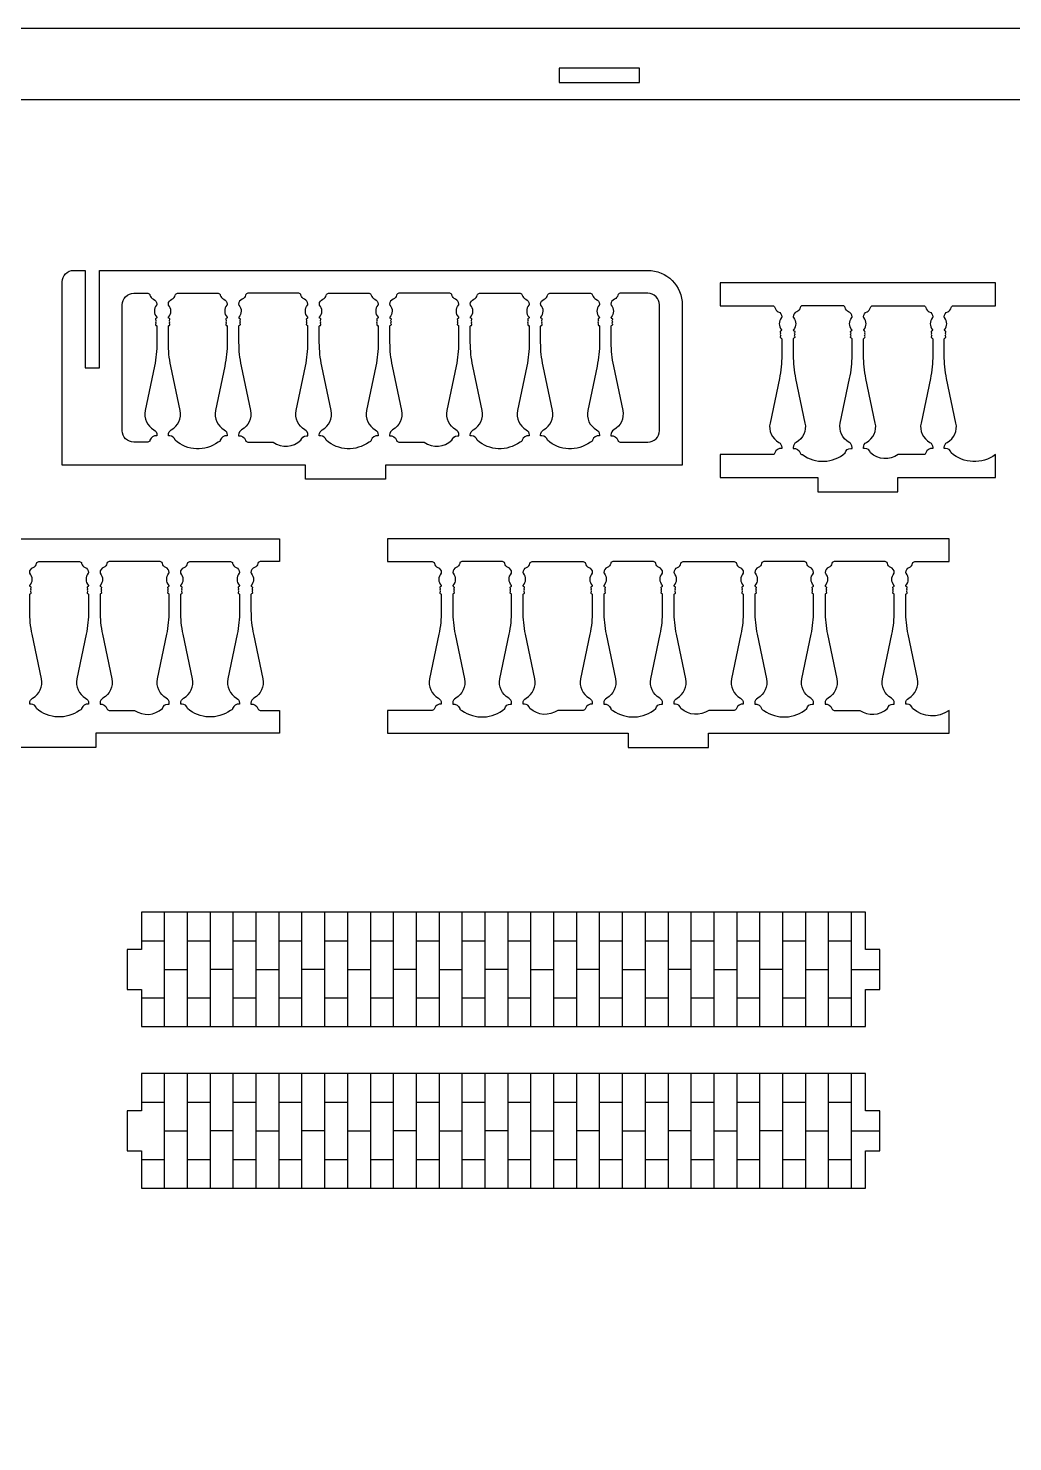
# Model space of a CAD drawing. Extents: x 9461 to 9920, y 969 to 1221.
# Drawn here: x 9614.04 to 9648.44, y 1108.86 to 1158.26 of the extents above; entities that cross this region are included whole.
import ezdxf

# ---------------------------------------------------------------- set-up
doc = ezdxf.new("R2010")
doc.units = 0
doc.header["$MEASUREMENT"] = 0
doc.layers.add('LAYER_1', color=18, linetype='CONTINUOUS')

msp = doc.modelspace()

# ---------------------------------------------------------------- linework, layer by layer
at = {"layer": 'LAYER_1'}
for points in [[(9583.246, 1155.764), (9583.246, 1108.864), (9580.746, 1108.864), (9580.746, 1158.264), (9687.246, 1158.264), (9687.246, 1108.864), (9684.746, 1108.864), (9684.746, 1155.764)], [(9632.596, 1156.364), (9635.396, 1156.364), (9635.396, 1156.864), (9632.596, 1156.864)], [(9643.297, 1127.372), (9617.997, 1127.372), (9617.997, 1126.072), (9617.497, 1126.072), (9617.497, 1124.672), (9617.997, 1124.672), (9617.997, 1123.372), (9643.297, 1123.372), (9643.297, 1124.672), (9643.797, 1124.672), (9643.797, 1126.072), (9643.297, 1126.072)], [(9643.297, 1121.731), (9617.997, 1121.731), (9617.997, 1120.431), (9617.497, 1120.431), (9617.497, 1119.031), (9617.997, 1119.031), (9617.997, 1117.731), (9643.297, 1117.731), (9643.297, 1119.031), (9643.797, 1119.031), (9643.797, 1120.431), (9643.297, 1120.431)]]:
    msp.add_lwpolyline(points, close=True, dxfattribs=at)
for points in [[(9615.629, 1149.8), (9616.029, 1149.8), (9616.029, 1146.4), (9616.529, 1146.4), (9616.529, 1149.8), (9635.695, 1149.8, -0.414214), (9636.895, 1148.6), (9636.895, 1143), (9626.529, 1143), (9626.529, 1142.5), (9623.729, 1142.5), (9623.729, 1143), (9615.229, 1143), (9615.229, 1149.4, -0.414214)], [(9647.836, 1142.562), (9647.836, 1143.362, -0.352171), (9646.289, 1143.424, 0.352171), (9646.094, 1143.581), (9646.048, 1143.581), (9646.048, 1143.615, -0.272519), (9646.151, 1143.79, 0.328849), (9646.459, 1144.464), (9646.133, 1146.02, -0.051698), (9646.048, 1146.84), (9646.048, 1147.413, -0.366837), (9646.065, 1147.432, 0.600564), (9646.089, 1147.506, -0.39765), (9646.089, 1147.533, 0.39765), (9646.089, 1147.593, -0.39765), (9646.089, 1147.621, 0.594353), (9646.065, 1147.694, -0.584261), (9646.054, 1147.727, 0.375636), (9646.058, 1148.151, -0.187098), (9646.048, 1148.178, -0.294683), (9646.171, 1148.357, 0.244569), (9646.289, 1148.499, -0.352171), (9646.367, 1148.562), (9647.836, 1148.562), (9647.836, 1149.362), (9638.221, 1149.362), (9638.221, 1148.562), (9640.053, 1148.562, -0.352171), (9640.131, 1148.499, 0.244569), (9640.249, 1148.357, -0.294683), (9640.372, 1148.178, -0.187098), (9640.362, 1148.151, 0.375636), (9640.366, 1147.727, -0.584261), (9640.355, 1147.694, 0.594353), (9640.331, 1147.621, -0.39765), (9640.331, 1147.593, 0.39765), (9640.331, 1147.533, -0.39765), (9640.331, 1147.506, 0.600564), (9640.355, 1147.432, -0.366837), (9640.372, 1147.413), (9640.372, 1146.84, -0.051698), (9640.287, 1146.02), (9639.961, 1144.464, 0.328849), (9640.269, 1143.79, -0.272519), (9640.372, 1143.615), (9640.372, 1143.581, 0.352171), (9640.131, 1143.424, -0.352171), (9640.053, 1143.362), (9638.221, 1143.362), (9638.221, 1142.562), (9641.629, 1142.562), (9641.629, 1142.062), (9644.429, 1142.062), (9644.429, 1142.562)], [(9618.436, 1144.228, -0.272519), (9618.539, 1144.053), (9618.539, 1144.02, 0.352171), (9618.297, 1143.863, -0.352171), (9618.219, 1143.8), (9617.729, 1143.8, -0.414214), (9617.329, 1144.2), (9617.329, 1148.6, -0.414214), (9617.729, 1149), (9618.219, 1149, -0.352171), (9618.297, 1148.937, 0.244569), (9618.416, 1148.795, -0.294683), (9618.539, 1148.617, -0.187098), (9618.529, 1148.589, 0.375636), (9618.532, 1148.166, -0.584261), (9618.521, 1148.133, 0.594353), (9618.497, 1148.059, -0.39765), (9618.497, 1148.032, 0.39765), (9618.497, 1147.972, -0.39765), (9618.497, 1147.944, 0.600564), (9618.522, 1147.871, -0.366837), (9618.539, 1147.851), (9618.539, 1147.279, -0.051698), (9618.454, 1146.458), (9618.128, 1144.902, 0.328849)], [(9620.676, 1149, -0.352171), (9620.754, 1148.937, 0.244569), (9620.872, 1148.795, -0.294683), (9620.995, 1148.617, -0.187098), (9620.985, 1148.589, 0.375636), (9620.989, 1148.166, -0.584261), (9620.978, 1148.133, 0.594353), (9620.954, 1148.059, -0.39765), (9620.954, 1148.032, 0.39765), (9620.954, 1147.972, -0.39765), (9620.954, 1147.944, 0.600564), (9620.978, 1147.871, -0.366837), (9620.995, 1147.851), (9620.995, 1147.279, -0.051698), (9620.91, 1146.458), (9620.584, 1144.902, 0.328849), (9620.892, 1144.228, -0.272519), (9620.995, 1144.053), (9620.995, 1144.02, 0.352171), (9620.754, 1143.863, -0.352171), (9620.676, 1143.8, -0.352171), (9619.18, 1143.863, 0.352171), (9618.985, 1144.02), (9618.939, 1144.02), (9618.939, 1144.053, -0.272519), (9619.042, 1144.228, 0.328849), (9619.35, 1144.902), (9619.024, 1146.458, -0.051698), (9618.939, 1147.279), (9618.939, 1147.851, -0.366837), (9618.955, 1147.871, 0.600564), (9618.98, 1147.944, -0.39765), (9618.98, 1147.972, 0.39765), (9618.98, 1148.032, -0.39765), (9618.98, 1148.059, 0.594353), (9618.956, 1148.133, -0.584261), (9618.945, 1148.166, 0.375636), (9618.948, 1148.589, -0.187098), (9618.939, 1148.617, -0.294683), (9619.062, 1148.795, 0.244569), (9619.18, 1148.937, -0.352171), (9619.258, 1149)], [(9622.605, 1143.8, 0.352171), (9623.573, 1143.863, -0.352171), (9623.768, 1144.02), (9623.814, 1144.02), (9623.814, 1144.053, 0.272519), (9623.712, 1144.228, -0.328849), (9623.403, 1144.902), (9623.729, 1146.458, 0.051698), (9623.814, 1147.279), (9623.814, 1147.851, 0.366837), (9623.798, 1147.871, -0.600564), (9623.773, 1147.944, 0.39765), (9623.773, 1147.972, -0.39765), (9623.773, 1148.032, 0.39765), (9623.773, 1148.059, -0.594353), (9623.797, 1148.133, 0.584261), (9623.808, 1148.166, -0.375636), (9623.805, 1148.589, 0.187098), (9623.814, 1148.617, 0.294683), (9623.691, 1148.795, -0.244569), (9623.573, 1148.937, 0.352171), (9623.495, 1149), (9621.715, 1149, 0.352171), (9621.637, 1148.937, -0.244569), (9621.518, 1148.795, 0.294683), (9621.395, 1148.617, 0.187098), (9621.405, 1148.589, -0.375636), (9621.401, 1148.166, 0.584261), (9621.413, 1148.133, -0.594353), (9621.437, 1148.059, 0.39765), (9621.437, 1148.032, -0.39765), (9621.437, 1147.972, 0.39765), (9621.437, 1147.944, -0.600564), (9621.412, 1147.871, 0.366837), (9621.395, 1147.851), (9621.395, 1147.279, 0.051698), (9621.48, 1146.458), (9621.806, 1144.902, -0.328849), (9621.498, 1144.228, 0.272519), (9621.395, 1144.053), (9621.395, 1144.02, -0.352171), (9621.637, 1143.863, 0.352171), (9621.715, 1143.8)], [(9625.951, 1149, -0.352171), (9626.029, 1148.937, 0.244569), (9626.148, 1148.795, -0.294683), (9626.271, 1148.617, -0.187098), (9626.261, 1148.589, 0.375636), (9626.265, 1148.166, -0.584261), (9626.253, 1148.133, 0.594353), (9626.229, 1148.059, -0.39765), (9626.229, 1148.032, 0.39765), (9626.229, 1147.972, -0.39765), (9626.229, 1147.944, 0.600564), (9626.254, 1147.871, -0.366837), (9626.271, 1147.851), (9626.271, 1147.279, -0.051698), (9626.186, 1146.458), (9625.86, 1144.902, 0.328849), (9626.168, 1144.228, -0.272519), (9626.271, 1144.053), (9626.271, 1144.02, 0.352171), (9626.029, 1143.863, -0.352171), (9625.951, 1143.8, -0.352171), (9624.456, 1143.863, 0.352171), (9624.261, 1144.02), (9624.214, 1144.02), (9624.214, 1144.053, -0.272519), (9624.317, 1144.228, 0.328849), (9624.626, 1144.902), (9624.3, 1146.458, -0.051698), (9624.214, 1147.279), (9624.214, 1147.851, -0.366837), (9624.231, 1147.871, 0.600564), (9624.256, 1147.944, -0.39765), (9624.256, 1147.972, 0.39765), (9624.256, 1148.032, -0.39765), (9624.256, 1148.059, 0.594353), (9624.232, 1148.133, -0.584261), (9624.221, 1148.166, 0.375636), (9624.224, 1148.589, -0.187098), (9624.215, 1148.617, -0.294683), (9624.338, 1148.795, 0.244569), (9624.456, 1148.937, -0.352171), (9624.534, 1149)], [(9627.881, 1143.8, 0.352171), (9628.849, 1143.863, -0.352171), (9629.044, 1144.02), (9629.09, 1144.02), (9629.09, 1144.053, 0.272519), (9628.987, 1144.228, -0.328849), (9628.679, 1144.902), (9629.005, 1146.458, 0.051698), (9629.09, 1147.279), (9629.09, 1147.851, 0.366837), (9629.074, 1147.871, -0.600564), (9629.049, 1147.944, 0.39765), (9629.049, 1147.972, -0.39765), (9629.049, 1148.032, 0.39765), (9629.049, 1148.059, -0.594353), (9629.073, 1148.133, 0.584261), (9629.084, 1148.166, -0.375636), (9629.081, 1148.589, 0.187098), (9629.09, 1148.617, 0.294683), (9628.967, 1148.795, -0.244569), (9628.849, 1148.937, 0.352171), (9628.771, 1149), (9626.99, 1149, 0.352171), (9626.912, 1148.937, -0.244569), (9626.794, 1148.795, 0.294683), (9626.671, 1148.617, 0.187098), (9626.681, 1148.589, -0.375636), (9626.677, 1148.166, 0.584261), (9626.688, 1148.133, -0.594353), (9626.712, 1148.059, 0.39765), (9626.712, 1148.032, -0.39765), (9626.712, 1147.972, 0.39765), (9626.712, 1147.944, -0.600564), (9626.688, 1147.871, 0.366837), (9626.671, 1147.851), (9626.671, 1147.279, 0.051698), (9626.756, 1146.458), (9627.082, 1144.902, -0.328849), (9626.774, 1144.228, 0.272519), (9626.671, 1144.053), (9626.671, 1144.02, -0.352171), (9626.912, 1143.863, 0.352171), (9626.99, 1143.8)], [(9631.305, 1148.937, 0.244569), (9631.424, 1148.795, -0.294683), (9631.547, 1148.617, -0.187098), (9631.537, 1148.589, 0.375636), (9631.54, 1148.166, -0.584261), (9631.529, 1148.133, 0.594353), (9631.505, 1148.059, -0.39765), (9631.505, 1148.032, 0.39765), (9631.505, 1147.972, -0.39765), (9631.505, 1147.944, 0.600564), (9631.53, 1147.871, -0.366837), (9631.547, 1147.851), (9631.547, 1147.279, -0.051698), (9631.462, 1146.458), (9631.136, 1144.902, 0.328849), (9631.444, 1144.228, -0.272519), (9631.547, 1144.053), (9631.547, 1144.02, 0.352171), (9631.305, 1143.863, -0.352171), (9631.227, 1143.8, -0.352171), (9629.732, 1143.863, 0.352171), (9629.536, 1144.02), (9629.49, 1144.02), (9629.49, 1144.053, -0.272519), (9629.593, 1144.228, 0.328849), (9629.901, 1144.902), (9629.575, 1146.458, -0.051698), (9629.49, 1147.279), (9629.49, 1147.851, -0.366837), (9629.507, 1147.871, 0.600564), (9629.532, 1147.944, -0.39765), (9629.532, 1147.972, 0.39765), (9629.532, 1148.032, -0.39765), (9629.532, 1148.059, 0.594353), (9629.508, 1148.133, -0.584261), (9629.496, 1148.166, 0.375636), (9629.5, 1148.589, -0.187098), (9629.49, 1148.617, -0.294683), (9629.613, 1148.795, 0.244569), (9629.732, 1148.937, -0.352171), (9629.81, 1149), (9631.227, 1149, -0.352171)], [(9631.956, 1148.589, -0.187098), (9631.947, 1148.617, -0.294683), (9632.07, 1148.795, 0.244569), (9632.188, 1148.937, -0.352171), (9632.266, 1149), (9633.684, 1149, -0.352171), (9633.762, 1148.937, 0.244569), (9633.88, 1148.795, -0.294683), (9634.003, 1148.617, -0.187098), (9633.993, 1148.589, 0.375636), (9633.997, 1148.166, -0.584261), (9633.986, 1148.133, 0.594353), (9633.962, 1148.059, -0.39765), (9633.962, 1148.032, 0.39765), (9633.962, 1147.972, -0.39765), (9633.962, 1147.944, 0.600564), (9633.986, 1147.871, -0.366837), (9634.003, 1147.851), (9634.003, 1147.279, -0.051698), (9633.918, 1146.458), (9633.592, 1144.902, 0.328849), (9633.9, 1144.228, -0.272519), (9634.003, 1144.053), (9634.003, 1144.02, 0.352171), (9633.762, 1143.863, -0.352171), (9633.684, 1143.8, -0.352171), (9632.188, 1143.863, 0.352171), (9631.993, 1144.02), (9631.947, 1144.02), (9631.947, 1144.053, -0.272519), (9632.05, 1144.228, 0.328849), (9632.358, 1144.902), (9632.032, 1146.458, -0.051698), (9631.947, 1147.279), (9631.947, 1147.851, -0.366837), (9631.963, 1147.871, 0.600564), (9631.988, 1147.944, -0.39765), (9631.988, 1147.972, 0.39765), (9631.988, 1148.032, -0.39765), (9631.988, 1148.059, 0.594353), (9631.964, 1148.133, -0.584261), (9631.953, 1148.166, 0.375636)], [(9634.403, 1148.617, 0.187098), (9634.413, 1148.589, -0.375636), (9634.409, 1148.166, 0.584261), (9634.421, 1148.133, -0.594353), (9634.445, 1148.059, 0.39765), (9634.445, 1148.032, -0.39765), (9634.445, 1147.972, 0.39765), (9634.445, 1147.944, -0.600564), (9634.42, 1147.871, 0.366837), (9634.403, 1147.851), (9634.403, 1147.279, 0.051698), (9634.488, 1146.458), (9634.814, 1144.902, -0.328849), (9634.506, 1144.228, 0.272519), (9634.403, 1144.053), (9634.403, 1144.02, -0.352171), (9634.645, 1143.863, 0.352171), (9634.723, 1143.8), (9635.695, 1143.8, 0.414214), (9636.095, 1144.2), (9636.095, 1148.6, 0.414214), (9635.695, 1149), (9634.723, 1149, 0.352171), (9634.645, 1148.937, -0.244569), (9634.526, 1148.795, 0.294683)], [(9642.509, 1148.562), (9641.092, 1148.562, 0.352171), (9641.014, 1148.499, -0.244569), (9640.895, 1148.357, 0.294683), (9640.772, 1148.178, 0.187098), (9640.782, 1148.151, -0.375636), (9640.778, 1147.727, 0.584261), (9640.79, 1147.694, -0.594353), (9640.814, 1147.621, 0.39765), (9640.814, 1147.593, -0.39765), (9640.814, 1147.533, 0.39765), (9640.814, 1147.506, -0.600564), (9640.789, 1147.432, 0.366837), (9640.772, 1147.413), (9640.772, 1146.84, 0.051698), (9640.857, 1146.02), (9641.183, 1144.464, -0.328849), (9640.875, 1143.79, 0.272519), (9640.772, 1143.615), (9640.772, 1143.581, -0.352171), (9641.014, 1143.424, 0.352171), (9641.092, 1143.362, 0.352171), (9642.587, 1143.424, -0.352171), (9642.782, 1143.581), (9642.829, 1143.581), (9642.829, 1143.615, 0.272519), (9642.726, 1143.79, -0.328849), (9642.417, 1144.464), (9642.743, 1146.02, 0.051698), (9642.829, 1146.84), (9642.829, 1147.413, 0.366837), (9642.812, 1147.432, -0.600564), (9642.787, 1147.506, 0.39765), (9642.787, 1147.533, -0.39765), (9642.787, 1147.593, 0.39765), (9642.787, 1147.621, -0.594353), (9642.811, 1147.694, 0.584261), (9642.822, 1147.727, -0.375636), (9642.819, 1148.151, 0.187098), (9642.828, 1148.178, 0.294683), (9642.705, 1148.357, -0.244569), (9642.587, 1148.499, 0.352171)], [(9644.438, 1143.362, -0.352171), (9643.47, 1143.424, 0.352171), (9643.275, 1143.581), (9643.229, 1143.581), (9643.229, 1143.615, -0.272519), (9643.331, 1143.79, 0.328849), (9643.64, 1144.464), (9643.314, 1146.02, -0.051698), (9643.229, 1146.84), (9643.229, 1147.413, -0.366837), (9643.245, 1147.432, 0.600564), (9643.27, 1147.506, -0.39765), (9643.27, 1147.533, 0.39765), (9643.27, 1147.593, -0.39765), (9643.27, 1147.621, 0.594353), (9643.246, 1147.694, -0.584261), (9643.235, 1147.727, 0.375636), (9643.238, 1148.151, -0.187098), (9643.229, 1148.178, -0.294683), (9643.352, 1148.357, 0.244569), (9643.47, 1148.499, -0.352171), (9643.548, 1148.562), (9645.328, 1148.562, -0.352171), (9645.406, 1148.499, 0.244569), (9645.525, 1148.357, -0.294683), (9645.648, 1148.178, -0.187098), (9645.638, 1148.151, 0.375636), (9645.642, 1147.727, -0.584261), (9645.63, 1147.694, 0.594353), (9645.606, 1147.621, -0.39765), (9645.606, 1147.593, 0.39765), (9645.606, 1147.533, -0.39765), (9645.606, 1147.506, 0.600564), (9645.631, 1147.432, -0.366837), (9645.648, 1147.413), (9645.648, 1146.84, -0.051698), (9645.563, 1146.02), (9645.237, 1144.464, 0.328849), (9645.545, 1143.79, -0.272519), (9645.648, 1143.615), (9645.648, 1143.581, 0.352171), (9645.406, 1143.424, -0.352171), (9645.328, 1143.362)], [(9635.009, 1133.625), (9635.009, 1133.125), (9637.809, 1133.125), (9637.809, 1133.625), (9646.223, 1133.625), (9646.223, 1134.425, -0.352171), (9644.945, 1134.488, 0.352171), (9644.75, 1134.645), (9644.704, 1134.645), (9644.704, 1134.678, -0.272519), (9644.807, 1134.853, 0.328849), (9645.115, 1135.527), (9644.789, 1137.083, -0.051698), (9644.704, 1137.904), (9644.704, 1138.476, -0.366837), (9644.721, 1138.496, 0.600564), (9644.745, 1138.569, -0.39765), (9644.745, 1138.597, 0.39765), (9644.745, 1138.657, -0.39765), (9644.745, 1138.684, 0.594353), (9644.721, 1138.758, -0.584261), (9644.71, 1138.791, 0.375636), (9644.714, 1139.215, -0.187098), (9644.704, 1139.242, -0.294683), (9644.827, 1139.421, 0.244569), (9644.945, 1139.562, -0.352171), (9645.023, 1139.625), (9646.223, 1139.625), (9646.223, 1140.425), (9626.594, 1140.425), (9626.594, 1139.625), (9628.157, 1139.625, -0.352171), (9628.235, 1139.562, 0.244569), (9628.353, 1139.421, -0.294683), (9628.476, 1139.242, -0.187098), (9628.467, 1139.215, 0.375636), (9628.47, 1138.791, -0.584261), (9628.459, 1138.758, 0.594353), (9628.435, 1138.684, -0.39765), (9628.435, 1138.657, 0.39765), (9628.435, 1138.597, -0.39765), (9628.435, 1138.569, 0.600564), (9628.46, 1138.496, -0.366837), (9628.476, 1138.476), (9628.476, 1137.904, -0.051698), (9628.391, 1137.083), (9628.065, 1135.527, 0.328849), (9628.373, 1134.853, -0.272519), (9628.476, 1134.678), (9628.476, 1134.645, 0.352171), (9628.235, 1134.488, -0.352171), (9628.157, 1134.425), (9626.594, 1134.425), (9626.594, 1133.625)], [(9615.831, 1139.625, -0.352171), (9615.909, 1139.562, 0.244569), (9616.028, 1139.421, -0.294683), (9616.15, 1139.242, -0.187098), (9616.141, 1139.215, 0.375636), (9616.144, 1138.791, -0.584261), (9616.133, 1138.758, 0.594353), (9616.109, 1138.684, -0.39765), (9616.109, 1138.657, 0.39765), (9616.109, 1138.597, -0.39765), (9616.109, 1138.569, 0.600564), (9616.134, 1138.496, -0.366837), (9616.151, 1138.476), (9616.151, 1137.904, -0.051698), (9616.066, 1137.083), (9615.739, 1135.527, 0.328849), (9616.048, 1134.853, -0.272519), (9616.151, 1134.678), (9616.151, 1134.645, 0.352171), (9615.909, 1134.488, -0.352171), (9615.831, 1134.425, -0.352171), (9614.336, 1134.488, 0.352171), (9614.14, 1134.645), (9614.094, 1134.645), (9614.094, 1134.678, -0.272519), (9614.197, 1134.853, 0.328849), (9614.505, 1135.527), (9614.179, 1137.083, -0.051698), (9614.094, 1137.904), (9614.094, 1138.476, -0.366837), (9614.111, 1138.496, 0.600564), (9614.136, 1138.569, -0.39765), (9614.136, 1138.597, 0.39765), (9614.136, 1138.657, -0.39765), (9614.136, 1138.684, 0.594353), (9614.112, 1138.758, -0.584261), (9614.1, 1138.791, 0.375636), (9614.104, 1139.215, -0.187098), (9614.094, 1139.242, -0.294683), (9614.217, 1139.421, 0.244569), (9614.336, 1139.562, -0.352171), (9614.414, 1139.625)], [(9617.76, 1134.425, 0.352171), (9618.729, 1134.488, -0.352171), (9618.924, 1134.645), (9618.97, 1134.645), (9618.97, 1134.678, 0.272519), (9618.867, 1134.853, -0.328849), (9618.559, 1135.527), (9618.885, 1137.083, 0.051698), (9618.97, 1137.904), (9618.97, 1138.476, 0.366837), (9618.953, 1138.496, -0.600564), (9618.929, 1138.569, 0.39765), (9618.929, 1138.597, -0.39765), (9618.929, 1138.657, 0.39765), (9618.929, 1138.684, -0.594353), (9618.952, 1138.758, 0.584261), (9618.964, 1138.791, -0.375636), (9618.96, 1139.215, 0.187098), (9618.97, 1139.242, 0.294683), (9618.847, 1139.421, -0.244569), (9618.729, 1139.562, 0.352171), (9618.65, 1139.625), (9616.87, 1139.625, 0.352171), (9616.792, 1139.562, -0.244569), (9616.674, 1139.421, 0.294683), (9616.551, 1139.242, 0.187098), (9616.56, 1139.215, -0.375636), (9616.557, 1138.791, 0.584261), (9616.568, 1138.758, -0.594353), (9616.592, 1138.684, 0.39765), (9616.592, 1138.657, -0.39765), (9616.592, 1138.597, 0.39765), (9616.592, 1138.569, -0.600564), (9616.567, 1138.496, 0.366837), (9616.551, 1138.476), (9616.551, 1137.904, 0.051698), (9616.636, 1137.083), (9616.962, 1135.527, -0.328849), (9616.654, 1134.853, 0.272519), (9616.551, 1134.678), (9616.551, 1134.645, -0.352171), (9616.792, 1134.488, 0.352171), (9616.87, 1134.425)], [(9621.107, 1139.625, -0.352171), (9621.185, 1139.562, 0.244569), (9621.303, 1139.421, -0.294683), (9621.426, 1139.242, -0.187098), (9621.417, 1139.215, 0.375636), (9621.42, 1138.791, -0.584261), (9621.409, 1138.758, 0.594353), (9621.385, 1138.684, -0.39765), (9621.385, 1138.657, 0.39765), (9621.385, 1138.597, -0.39765), (9621.385, 1138.569, 0.600564), (9621.41, 1138.496, -0.366837), (9621.426, 1138.476), (9621.426, 1137.904, -0.051698), (9621.341, 1137.083), (9621.015, 1135.527, 0.328849), (9621.323, 1134.853, -0.272519), (9621.426, 1134.678), (9621.426, 1134.645, 0.352171), (9621.185, 1134.488, -0.352171), (9621.107, 1134.425, -0.352171), (9619.611, 1134.488, 0.352171), (9619.416, 1134.645), (9619.37, 1134.645), (9619.37, 1134.678, -0.272519), (9619.473, 1134.853, 0.328849), (9619.781, 1135.527), (9619.455, 1137.083, -0.051698), (9619.37, 1137.904), (9619.37, 1138.476, -0.366837), (9619.387, 1138.496, 0.600564), (9619.411, 1138.569, -0.39765), (9619.411, 1138.597, 0.39765), (9619.411, 1138.657, -0.39765), (9619.411, 1138.684, 0.594353), (9619.387, 1138.758, -0.584261), (9619.376, 1138.791, 0.375636), (9619.38, 1139.215, -0.187098), (9619.37, 1139.242, -0.294683), (9619.493, 1139.421, 0.244569), (9619.611, 1139.562, -0.352171), (9619.69, 1139.625)], [(9630.613, 1139.625), (9629.196, 1139.625, 0.352171), (9629.118, 1139.562, -0.244569), (9628.999, 1139.421, 0.294683), (9628.877, 1139.242, 0.187098), (9628.886, 1139.215, -0.375636), (9628.883, 1138.791, 0.584261), (9628.894, 1138.758, -0.594353), (9628.918, 1138.684, 0.39765), (9628.918, 1138.657, -0.39765), (9628.918, 1138.597, 0.39765), (9628.918, 1138.569, -0.600564), (9628.893, 1138.496, 0.366837), (9628.876, 1138.476), (9628.876, 1137.904, 0.051698), (9628.961, 1137.083), (9629.288, 1135.527, -0.328849), (9628.979, 1134.853, 0.272519), (9628.876, 1134.678), (9628.876, 1134.645, -0.352171), (9629.118, 1134.488, 0.352171), (9629.196, 1134.425, 0.352171), (9630.691, 1134.488, -0.352171), (9630.887, 1134.645), (9630.933, 1134.645), (9630.933, 1134.678, 0.272519), (9630.83, 1134.853, -0.328849), (9630.522, 1135.527), (9630.848, 1137.083, 0.051698), (9630.933, 1137.904), (9630.933, 1138.476, 0.366837), (9630.916, 1138.496, -0.600564), (9630.891, 1138.569, 0.39765), (9630.891, 1138.597, -0.39765), (9630.891, 1138.657, 0.39765), (9630.891, 1138.684, -0.594353), (9630.915, 1138.758, 0.584261), (9630.927, 1138.791, -0.375636), (9630.923, 1139.215, 0.187098), (9630.933, 1139.242, 0.294683), (9630.81, 1139.421, -0.244569), (9630.691, 1139.562, 0.352171)], [(9632.543, 1134.425, -0.352171), (9631.574, 1134.488, 0.352171), (9631.379, 1134.645), (9631.333, 1134.645), (9631.333, 1134.678, -0.272519), (9631.436, 1134.853, 0.328849), (9631.744, 1135.527), (9631.418, 1137.083, -0.051698), (9631.333, 1137.904), (9631.333, 1138.476, -0.366837), (9631.35, 1138.496, 0.600564), (9631.374, 1138.569, -0.39765), (9631.374, 1138.597, 0.39765), (9631.374, 1138.657, -0.39765), (9631.374, 1138.684, 0.594353), (9631.35, 1138.758, -0.584261), (9631.339, 1138.791, 0.375636), (9631.343, 1139.215, -0.187098), (9631.333, 1139.242, -0.294683), (9631.456, 1139.421, 0.244569), (9631.574, 1139.562, -0.352171), (9631.652, 1139.625), (9633.433, 1139.625, -0.352171), (9633.511, 1139.562, 0.244569), (9633.629, 1139.421, -0.294683), (9633.752, 1139.242, -0.187098), (9633.742, 1139.215, 0.375636), (9633.746, 1138.791, -0.584261), (9633.735, 1138.758, 0.594353), (9633.711, 1138.684, -0.39765), (9633.711, 1138.657, 0.39765), (9633.711, 1138.597, -0.39765), (9633.711, 1138.569, 0.600564), (9633.736, 1138.496, -0.366837), (9633.752, 1138.476), (9633.752, 1137.904, -0.051698), (9633.667, 1137.083), (9633.341, 1135.527, 0.328849), (9633.649, 1134.853, -0.272519), (9633.752, 1134.678), (9633.752, 1134.645, 0.352171), (9633.511, 1134.488, -0.352171), (9633.433, 1134.425)], [(9635.889, 1139.625), (9634.472, 1139.625, 0.352171), (9634.394, 1139.562, -0.244569), (9634.275, 1139.421, 0.294683), (9634.152, 1139.242, 0.187098), (9634.162, 1139.215, -0.375636), (9634.158, 1138.791, 0.584261), (9634.17, 1138.758, -0.594353), (9634.194, 1138.684, 0.39765), (9634.194, 1138.657, -0.39765), (9634.194, 1138.597, 0.39765), (9634.194, 1138.569, -0.600564), (9634.169, 1138.496, 0.366837), (9634.152, 1138.476), (9634.152, 1137.904, 0.051698), (9634.237, 1137.083), (9634.563, 1135.527, -0.328849), (9634.255, 1134.853, 0.272519), (9634.152, 1134.678), (9634.152, 1134.645, -0.352171), (9634.394, 1134.488, 0.352171), (9634.472, 1134.425, 0.352171), (9635.967, 1134.488, -0.352171), (9636.163, 1134.645), (9636.209, 1134.645), (9636.209, 1134.678, 0.272519), (9636.106, 1134.853, -0.328849), (9635.797, 1135.527), (9636.124, 1137.083, 0.051698), (9636.209, 1137.904), (9636.209, 1138.476, 0.366837), (9636.192, 1138.496, -0.600564), (9636.167, 1138.569, 0.39765), (9636.167, 1138.597, -0.39765), (9636.167, 1138.657, 0.39765), (9636.167, 1138.684, -0.594353), (9636.191, 1138.758, 0.584261), (9636.202, 1138.791, -0.375636), (9636.199, 1139.215, 0.187098), (9636.209, 1139.242, 0.294683), (9636.086, 1139.421, -0.244569), (9635.967, 1139.562, 0.352171)], [(9637.818, 1134.425, -0.352171), (9636.85, 1134.488, 0.352171), (9636.655, 1134.645), (9636.609, 1134.645), (9636.609, 1134.678, -0.272519), (9636.712, 1134.853, 0.328849), (9637.02, 1135.527), (9636.694, 1137.083, -0.051698), (9636.609, 1137.904), (9636.609, 1138.476, -0.366837), (9636.625, 1138.496, 0.600564), (9636.65, 1138.569, -0.39765), (9636.65, 1138.597, 0.39765), (9636.65, 1138.657, -0.39765), (9636.65, 1138.684, 0.594353), (9636.626, 1138.758, -0.584261), (9636.615, 1138.791, 0.375636), (9636.618, 1139.215, -0.187098), (9636.609, 1139.242, -0.294683), (9636.732, 1139.421, 0.244569), (9636.85, 1139.562, -0.352171), (9636.928, 1139.625), (9638.708, 1139.625, -0.352171), (9638.787, 1139.562, 0.244569), (9638.905, 1139.421, -0.294683), (9639.028, 1139.242, -0.187098), (9639.018, 1139.215, 0.375636), (9639.022, 1138.791, -0.584261), (9639.011, 1138.758, 0.594353), (9638.987, 1138.684, -0.39765), (9638.987, 1138.657, 0.39765), (9638.987, 1138.597, -0.39765), (9638.987, 1138.569, 0.600564), (9639.011, 1138.496, -0.366837), (9639.028, 1138.476), (9639.028, 1137.904, -0.051698), (9638.943, 1137.083), (9638.617, 1135.527, 0.328849), (9638.925, 1134.853, -0.272519), (9639.028, 1134.678), (9639.028, 1134.645, 0.352171), (9638.787, 1134.488, -0.352171), (9638.708, 1134.425)], [(9641.165, 1139.625), (9639.748, 1139.625, 0.352171), (9639.669, 1139.562, -0.244569), (9639.551, 1139.421, 0.294683), (9639.428, 1139.242, 0.187098), (9639.438, 1139.215, -0.375636), (9639.434, 1138.791, 0.584261), (9639.446, 1138.758, -0.594353), (9639.469, 1138.684, 0.39765), (9639.469, 1138.657, -0.39765), (9639.469, 1138.597, 0.39765), (9639.469, 1138.569, -0.600564), (9639.445, 1138.496, 0.366837), (9639.428, 1138.476), (9639.428, 1137.904, 0.051698), (9639.513, 1137.083), (9639.839, 1135.527, -0.328849), (9639.531, 1134.853, 0.272519), (9639.428, 1134.678), (9639.428, 1134.645, -0.352171), (9639.669, 1134.488, 0.352171), (9639.748, 1134.425, 0.352171), (9641.243, 1134.488, -0.352171), (9641.438, 1134.645), (9641.484, 1134.645), (9641.484, 1134.678, 0.272519), (9641.382, 1134.853, -0.328849), (9641.073, 1135.527), (9641.399, 1137.083, 0.051698), (9641.484, 1137.904), (9641.484, 1138.476, 0.366837), (9641.468, 1138.496, -0.600564), (9641.443, 1138.569, 0.39765), (9641.443, 1138.597, -0.39765), (9641.443, 1138.657, 0.39765), (9641.443, 1138.684, -0.594353), (9641.467, 1138.758, 0.584261), (9641.478, 1138.791, -0.375636), (9641.475, 1139.215, 0.187098), (9641.484, 1139.242, 0.294683), (9641.361, 1139.421, -0.244569), (9641.243, 1139.562, 0.352171)], [(9643.094, 1134.425, 0.352171), (9644.062, 1134.488, -0.352171), (9644.258, 1134.645), (9644.304, 1134.645), (9644.304, 1134.678, 0.272519), (9644.201, 1134.853, -0.328849), (9643.893, 1135.527), (9644.219, 1137.083, 0.051698), (9644.304, 1137.904), (9644.304, 1138.476, 0.366837), (9644.287, 1138.496, -0.600564), (9644.262, 1138.569, 0.39765), (9644.262, 1138.597, -0.39765), (9644.262, 1138.657, 0.39765), (9644.262, 1138.684, -0.594353), (9644.286, 1138.758, 0.584261), (9644.298, 1138.791, -0.375636), (9644.294, 1139.215, 0.187098), (9644.304, 1139.242, 0.294683), (9644.181, 1139.421, -0.244569), (9644.062, 1139.562, 0.352171), (9643.984, 1139.625), (9642.204, 1139.625, 0.352171), (9642.126, 1139.562, -0.244569), (9642.008, 1139.421, 0.294683), (9641.885, 1139.242, 0.187098), (9641.894, 1139.215, -0.375636), (9641.891, 1138.791, 0.584261), (9641.902, 1138.758, -0.594353), (9641.926, 1138.684, 0.39765), (9641.926, 1138.657, -0.39765), (9641.926, 1138.597, 0.39765), (9641.926, 1138.569, -0.600564), (9641.901, 1138.496, 0.366837), (9641.884, 1138.476), (9641.884, 1137.904, 0.051698), (9641.97, 1137.083), (9642.296, 1135.527, -0.328849), (9641.987, 1134.853, 0.272519), (9641.884, 1134.678), (9641.884, 1134.645, -0.352171), (9642.126, 1134.488, 0.352171), (9642.204, 1134.425)]]:
    msp.add_lwpolyline(points, format="xyb", close=True, dxfattribs=at)
msp.add_lwpolyline([(9607.194, 1140.425), (9622.823, 1140.425), (9622.823, 1139.625), (9622.146, 1139.625, 0.352171), (9622.068, 1139.562, -0.244569), (9621.949, 1139.421, 0.294683), (9621.826, 1139.242, 0.187098), (9621.836, 1139.215, -0.375636), (9621.833, 1138.791, 0.584261), (9621.844, 1138.758, -0.594353), (9621.868, 1138.684, 0.39765), (9621.868, 1138.657, -0.39765), (9621.868, 1138.597, 0.39765), (9621.868, 1138.569, -0.600564), (9621.843, 1138.496, 0.366837), (9621.826, 1138.476), (9621.826, 1137.904, 0.051698), (9621.911, 1137.083), (9622.238, 1135.527, -0.328849), (9621.929, 1134.853, 0.272519), (9621.826, 1134.678), (9621.826, 1134.645, -0.352171), (9622.068, 1134.488, 0.352171), (9622.146, 1134.425), (9622.823, 1134.425), (9622.823, 1133.625), (9616.409, 1133.625), (9616.409, 1133.125), (9613.609, 1133.125)], format="xyb", dxfattribs=at)
for points in [[(9618.797, 1127.372), (9618.797, 1123.372)], [(9619.597, 1127.372), (9619.597, 1123.372)], [(9620.397, 1127.372), (9620.397, 1123.372)], [(9621.197, 1127.372), (9621.197, 1123.372)], [(9621.997, 1127.372), (9621.997, 1123.372)], [(9622.797, 1127.372), (9622.797, 1123.372)], [(9623.597, 1127.372), (9623.597, 1123.372)], [(9624.397, 1127.372), (9624.397, 1123.372)], [(9625.197, 1127.372), (9625.197, 1123.372)], [(9625.997, 1127.372), (9625.997, 1123.372)], [(9626.797, 1127.372), (9626.797, 1123.372)], [(9627.597, 1127.372), (9627.597, 1123.372)], [(9628.397, 1127.372), (9628.397, 1123.372)], [(9629.197, 1127.372), (9629.197, 1123.372)], [(9629.997, 1127.372), (9629.997, 1123.372)], [(9630.797, 1127.372), (9630.797, 1123.372)], [(9631.597, 1127.372), (9631.597, 1123.372)], [(9632.397, 1127.372), (9632.397, 1123.372)], [(9633.197, 1127.372), (9633.197, 1123.372)], [(9633.997, 1127.372), (9633.997, 1123.372)], [(9634.797, 1127.372), (9634.797, 1123.372)], [(9635.597, 1127.372), (9635.597, 1123.372)], [(9636.397, 1127.372), (9636.397, 1123.372)], [(9637.197, 1127.372), (9637.197, 1123.372)], [(9637.997, 1127.372), (9637.997, 1123.372)], [(9638.797, 1127.372), (9638.797, 1123.372)], [(9639.597, 1127.372), (9639.597, 1123.372)], [(9640.397, 1127.372), (9640.397, 1123.372)], [(9641.197, 1127.372), (9641.197, 1123.372)], [(9641.997, 1127.372), (9641.997, 1123.372)], [(9642.797, 1127.372), (9642.797, 1123.372)], [(9617.997, 1126.372), (9618.797, 1126.372)], [(9619.597, 1126.372), (9620.397, 1126.372)], [(9621.197, 1126.372), (9621.997, 1126.372)], [(9622.797, 1126.372), (9623.597, 1126.372)], [(9624.397, 1126.372), (9625.197, 1126.372)], [(9625.997, 1126.372), (9626.797, 1126.372)], [(9627.597, 1126.372), (9628.397, 1126.372)], [(9629.197, 1126.372), (9629.997, 1126.372)], [(9630.797, 1126.372), (9631.597, 1126.372)], [(9632.397, 1126.372), (9633.197, 1126.372)], [(9633.997, 1126.372), (9634.797, 1126.372)], [(9635.597, 1126.372), (9636.397, 1126.372)], [(9637.197, 1126.372), (9637.997, 1126.372)], [(9638.797, 1126.372), (9639.597, 1126.372)], [(9640.397, 1126.372), (9641.197, 1126.372)], [(9641.997, 1126.372), (9642.797, 1126.372)], [(9618.797, 1125.372), (9619.597, 1125.372)], [(9621.197, 1125.372), (9620.397, 1125.372)], [(9621.997, 1125.372), (9622.797, 1125.372)], [(9624.397, 1125.372), (9623.597, 1125.372)], [(9625.197, 1125.372), (9625.997, 1125.372)], [(9627.597, 1125.372), (9626.797, 1125.372)], [(9628.397, 1125.372), (9629.197, 1125.372)], [(9630.797, 1125.372), (9629.997, 1125.372)], [(9631.597, 1125.372), (9632.397, 1125.372)], [(9633.997, 1125.372), (9633.197, 1125.372)], [(9634.797, 1125.372), (9635.597, 1125.372)], [(9637.197, 1125.372), (9636.397, 1125.372)], [(9637.997, 1125.372), (9638.797, 1125.372)], [(9640.397, 1125.372), (9639.597, 1125.372)], [(9641.197, 1125.372), (9641.997, 1125.372)], [(9642.797, 1125.372), (9643.797, 1125.372)], [(9617.997, 1124.372), (9618.797, 1124.372)], [(9619.597, 1124.372), (9620.397, 1124.372)], [(9621.197, 1124.372), (9621.997, 1124.372)], [(9622.797, 1124.372), (9623.597, 1124.372)], [(9624.397, 1124.372), (9625.197, 1124.372)], [(9625.997, 1124.372), (9626.797, 1124.372)], [(9627.597, 1124.372), (9628.397, 1124.372)], [(9629.197, 1124.372), (9629.997, 1124.372)], [(9630.797, 1124.372), (9631.597, 1124.372)], [(9632.397, 1124.372), (9633.197, 1124.372)], [(9633.997, 1124.372), (9634.797, 1124.372)], [(9635.597, 1124.372), (9636.397, 1124.372)], [(9637.197, 1124.372), (9637.997, 1124.372)], [(9638.797, 1124.372), (9639.597, 1124.372)], [(9640.397, 1124.372), (9641.197, 1124.372)], [(9641.997, 1124.372), (9642.797, 1124.372)], [(9618.797, 1121.731), (9618.797, 1117.731)], [(9619.597, 1121.731), (9619.597, 1117.731)], [(9620.397, 1121.731), (9620.397, 1117.731)], [(9621.197, 1121.731), (9621.197, 1117.731)], [(9621.997, 1121.731), (9621.997, 1117.731)], [(9622.797, 1121.731), (9622.797, 1117.731)], [(9623.597, 1121.731), (9623.597, 1117.731)], [(9624.397, 1121.731), (9624.397, 1117.731)], [(9625.197, 1121.731), (9625.197, 1117.731)], [(9625.997, 1121.731), (9625.997, 1117.731)], [(9626.797, 1121.731), (9626.797, 1117.731)], [(9627.597, 1121.731), (9627.597, 1117.731)], [(9628.397, 1121.731), (9628.397, 1117.731)], [(9629.197, 1121.731), (9629.197, 1117.731)], [(9629.997, 1121.731), (9629.997, 1117.731)], [(9630.797, 1121.731), (9630.797, 1117.731)], [(9631.597, 1121.731), (9631.597, 1117.731)], [(9632.397, 1121.731), (9632.397, 1117.731)], [(9633.197, 1121.731), (9633.197, 1117.731)], [(9633.997, 1121.731), (9633.997, 1117.731)], [(9634.797, 1121.731), (9634.797, 1117.731)], [(9635.597, 1121.731), (9635.597, 1117.731)], [(9636.397, 1121.731), (9636.397, 1117.731)], [(9637.197, 1121.731), (9637.197, 1117.731)], [(9637.997, 1121.731), (9637.997, 1117.731)], [(9638.797, 1121.731), (9638.797, 1117.731)], [(9639.597, 1121.731), (9639.597, 1117.731)], [(9640.397, 1121.731), (9640.397, 1117.731)], [(9641.197, 1121.731), (9641.197, 1117.731)], [(9641.997, 1121.731), (9641.997, 1117.731)], [(9642.797, 1121.731), (9642.797, 1117.731)], [(9617.997, 1120.731), (9618.797, 1120.731)], [(9619.597, 1120.731), (9620.397, 1120.731)], [(9621.197, 1120.731), (9621.997, 1120.731)], [(9622.797, 1120.731), (9623.597, 1120.731)], [(9624.397, 1120.731), (9625.197, 1120.731)], [(9625.997, 1120.731), (9626.797, 1120.731)], [(9627.597, 1120.731), (9628.397, 1120.731)], [(9629.197, 1120.731), (9629.997, 1120.731)], [(9630.797, 1120.731), (9631.597, 1120.731)], [(9632.397, 1120.731), (9633.197, 1120.731)], [(9633.997, 1120.731), (9634.797, 1120.731)], [(9635.597, 1120.731), (9636.397, 1120.731)], [(9637.197, 1120.731), (9637.997, 1120.731)], [(9638.797, 1120.731), (9639.597, 1120.731)], [(9640.397, 1120.731), (9641.197, 1120.731)], [(9641.997, 1120.731), (9642.797, 1120.731)], [(9618.797, 1119.731), (9619.597, 1119.731)], [(9621.197, 1119.731), (9620.397, 1119.731)], [(9621.997, 1119.731), (9622.797, 1119.731)], [(9624.397, 1119.731), (9623.597, 1119.731)], [(9625.197, 1119.731), (9625.997, 1119.731)], [(9627.597, 1119.731), (9626.797, 1119.731)], [(9628.397, 1119.731), (9629.197, 1119.731)], [(9630.797, 1119.731), (9629.997, 1119.731)], [(9631.597, 1119.731), (9632.397, 1119.731)], [(9633.997, 1119.731), (9633.197, 1119.731)], [(9634.797, 1119.731), (9635.597, 1119.731)], [(9637.197, 1119.731), (9636.397, 1119.731)], [(9637.997, 1119.731), (9638.797, 1119.731)], [(9640.397, 1119.731), (9639.597, 1119.731)], [(9641.197, 1119.731), (9641.997, 1119.731)], [(9642.797, 1119.731), (9643.797, 1119.731)], [(9617.997, 1118.731), (9618.797, 1118.731)], [(9619.597, 1118.731), (9620.397, 1118.731)], [(9621.197, 1118.731), (9621.997, 1118.731)], [(9622.797, 1118.731), (9623.597, 1118.731)], [(9624.397, 1118.731), (9625.197, 1118.731)], [(9625.997, 1118.731), (9626.797, 1118.731)], [(9627.597, 1118.731), (9628.397, 1118.731)], [(9629.197, 1118.731), (9629.997, 1118.731)], [(9630.797, 1118.731), (9631.597, 1118.731)], [(9632.397, 1118.731), (9633.197, 1118.731)], [(9633.997, 1118.731), (9634.797, 1118.731)], [(9635.597, 1118.731), (9636.397, 1118.731)], [(9637.197, 1118.731), (9637.997, 1118.731)], [(9638.797, 1118.731), (9639.597, 1118.731)], [(9640.397, 1118.731), (9641.197, 1118.731)], [(9641.997, 1118.731), (9642.797, 1118.731)]]:
    msp.add_lwpolyline(points, dxfattribs=at)

doc.saveas('drawing.dxf')
